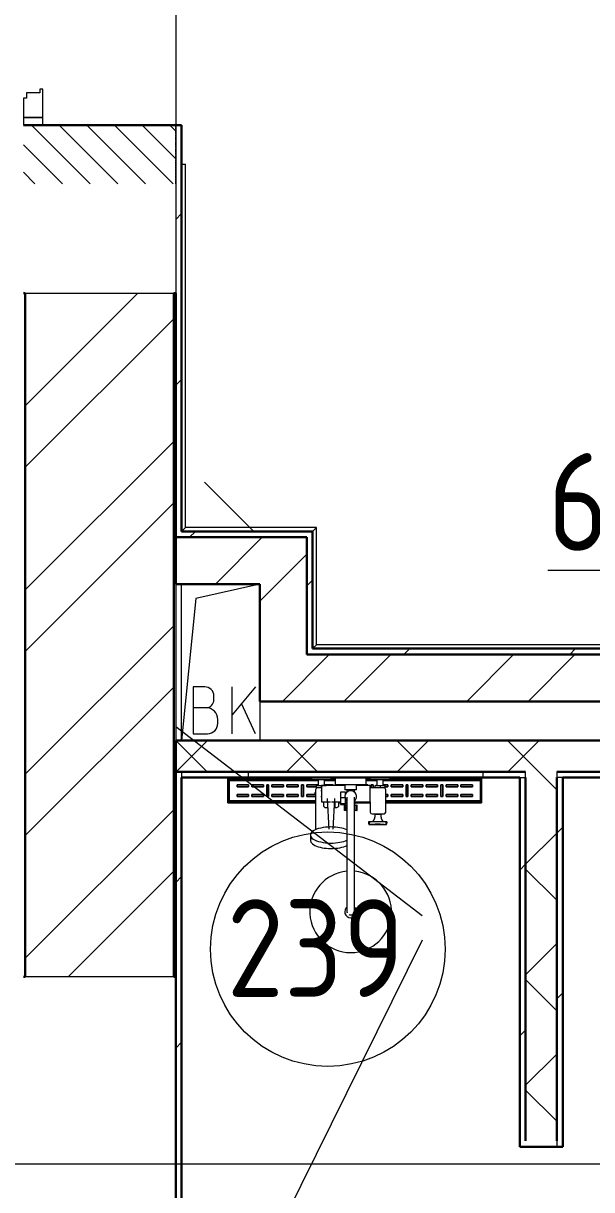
# Model space of a CAD drawing. Header units: millimetres. Extents: x -586848 to 520591, y -385801 to 675781.
# Drawn here: x -52477 to -51023, y -326991 to -324006 of the extents above; entities that cross this region are included whole.
import ezdxf

# ---------------------------------------------------------------- set-up
doc = ezdxf.new("R2010")
doc.units = ezdxf.units.MM
for name, pattern in [('ADSK_Линия сетки', [25, 20, -2.5, 0, -2.5]), ('ADSK_Сверху', [450, 300, -150]), ('ADSK_Штриховая_ш2 п1_5', [4.5, 3, -1.5])]:
    doc.linetypes.add(name, pattern=pattern)
for name, color, linetype, lineweight in [('Двери', 252, 'Continuous', 9), ('Линии', 7, 'Continuous', 9), ('Марки помещений', 252, 'Continuous', 20), ('Обобщенные модели', 252, 'Continuous', 18), ('Оборудование', 8, 'Continuous', 18), ('Ограждение', 252, 'Continuous', 9), ('Оси', 252, 'Continuous', 9), ('Перекрытие', 252, 'Continuous', 18), ('Сантехника', 252, 'Continuous', 9), ('Стены внутренние', 7, 'Continuous', 18), ('Стены наружные', 7, 'Continuous', 18), ('Стены штриховка', 7, 'Continuous', 9)]:
    doc.layers.add(name, color=color, linetype=linetype, lineweight=lineweight)
doc.styles.add('GOST Common_2', font='', dxfattribs={"width": 0.9, "height": 250})
doc.styles.get('GOST Common_2').set_extended_font_data('GOST type B')

# ---------------------------------------------------------------- blocks, each defined once
blk = doc.blocks.new('2 этаж')
at = {"layer": 'Двери', "lineweight": 18, "true_color": 0x636466}
h = blk.add_hatch(dxfattribs=at)
h.set_pattern_fill('FP_2', color=251, angle=90, style=0, pattern_type=2)
h.set_pattern_definition([(135, (131231.006, 20395.747), (-35.3553, -35.3553), [])])
h.paths.add_polyline_path([(131036, 19470.7), (131426, 19470.7), (131426, 19620.7), (131036, 19620.7), (131036, 19490.5)])
h.paths.add_polyline_path([(131234.3, 21420.7), (131426, 21420.7), (131426, 21570.7), (131036, 21570.7), (131036, 21420.7)])
at = {"color": 251, "lineweight": 18, "true_color": 0x636466}
for p, q in [((131441, 18045.7), (131441, 18445.7)), ((131641, 18445.7), (131477.2, 18408.9)), ((131477.2, 18408.9), (131441, 18045.7)), ((131500.2, 18183), (131470.2, 18183)), ((131470.2, 18183), (131470.2, 18063)), ((131523.5, 18149.6), (131523.5, 18159.6)), ((131630.2, 18183), (131570.2, 18111.5)), ((131570.2, 18063), (131570.2, 18183)), ((131503.5, 18129.6), (131470.2, 18129.6)), ((131630.2, 18063), (131594.2, 18140.1)), ((131641, 18145.7), (131641, 18045.7)), ((131533.5, 18089.6), (131533.5, 18099.6)), ((131470.2, 18063), (131506.8, 18063))]:
    blk.add_line(p, q, dxfattribs=at)
for centre, radius, start, end in [((131500.2, 18159.6), 23.3, 0, 90), ((131503.5, 18149.6), 20, 270, 0), ((131503.5, 18099.6), 30, 0, 90), ((131506.8, 18089.6), 26.7, 270, 0)]:
    blk.add_arc(centre, radius, start, end, dxfattribs=at)
at = {"layer": 'Двери', "color": 251, "true_color": 0x636466}
for p, q in [((131086, 19712.7), (131078, 19712.7)), ((131078, 19712.7), (131078, 19703.7)), ((131086, 19640.7), (131086, 19712.7)), ((131036, 19689.7), (131036, 19640.7)), ((131044, 19689.7), (131036, 19689.7)), ((131078, 19703.7), (131044, 19703.7)), ((131044, 19703.7), (131044, 19689.7)), ((131086, 19640.7), (131036, 19640.7)), ((131036, 19640.7), (131036, 19620.7)), ((131036, 19640.7), (131086, 19640.7)), ((131036, 19620.7), (131086, 19620.7)), ((131086, 19620.7), (131086, 19640.7))]:
    blk.add_line(p, q, dxfattribs=at)
at = {"layer": 'Двери', "color": 251, "linetype": 'ADSK_Штриховая_ш2 п1_5', "true_color": 0x636466}
for p, q in [((131426, 19620.7), (131036, 19620.7)), ((131426, 19470.7), (131426, 19620.7))]:
    blk.add_line(p, q, dxfattribs=at)
at = {"layer": 'Линии', "color": 251, "linetype": 'ADSK_Сверху', "ltscale": 100, "true_color": 0x636466}
for p, q in [((132056.6, 17596.7), (131426, 18080.7)), ((132056.6, 17534.8), (131426, 16260.7))]:
    blk.add_line(p, q, dxfattribs=at)
at = {"layer": 'Марки помещений', "color": 251, "true_color": 0x636466}
blk.add_circle((131815.1, 17511.4), 300, dxfattribs=at)
at = {"layer": 'Обобщенные модели', "color": 251, "lineweight": 9, "true_color": 0x636466}
for p, q in [((131919.2, 17837.7), (131919.2, 17834.3)), ((131921.2, 17837.7), (131919.4, 17837.7)), ((131921.2, 17837.7), (131921.2, 17830.3)), ((131964.3, 17837.7), (131921.2, 17837.7)), ((131921.2, 17830.3), (131921.2, 17837.7)), ((131921.2, 17830.3), (131964.3, 17830.3)), ((131964.3, 17830.3), (131964.3, 17837.7)), ((131965.8, 17837.7), (131964.3, 17837.7)), ((131964.3, 17837.7), (131964.3, 17830.3)), ((131966, 17837.7), (131966, 17835)), ((131966.1, 17834.6), (131966.1, 17837.7))]:
    blk.add_line(p, q, dxfattribs=at)
for points, knots in [([(131919.2, 17833.8), (131919.2, 17833.6), (131919.3, 17833.3), (131919.4, 17832.6), (131919.6, 17832), (131919.8, 17831.4), (131920, 17831), (131920.5, 17830.6), (131920.9, 17830.4), (131921.2, 17830.3)], [0.3333333, 0.3333333, 0.3333333, 0.3333333, 0.4166667, 0.5, 0.5833333, 0.6666667, 0.75, 0.8333333, 1, 1, 1, 1]), ([(131921.2, 17830.3), (131921.2, 17830.3), (131921.8, 17830.3), (131923.7, 17830.6), (131925, 17830.8), (131926.2, 17830.9), (131927.5, 17831), (131928.8, 17831.2), (131930.3, 17831.4), (131931.9, 17831.5), (131933.6, 17831.6), (131935.9, 17831.8), (131940.2, 17832), (131945.3, 17832), (131949.5, 17831.8), (131951.9, 17831.6), (131953.5, 17831.5), (131955.1, 17831.4), (131956.6, 17831.2), (131958, 17831), (131959.3, 17830.9), (131960.4, 17830.8), (131961.8, 17830.6), (131963.6, 17830.3), (131964.3, 17830.3), (131964.3, 17830.3)], [0, 0, 0, 0, 0.111111, 0.166667, 0.194444, 0.222222, 0.25, 0.277778, 0.305556, 0.333333, 0.361111, 0.388889, 0.444444, 0.555556, 0.611111, 0.638889, 0.666667, 0.694444, 0.722222, 0.75, 0.777778, 0.805556, 0.833333, 0.888889, 1, 1, 1, 1]), ([(131964.3, 17830.3), (131964.5, 17830.4), (131964.9, 17830.6), (131965.2, 17831.1), (131965.4, 17831.4), (131965.6, 17832), (131965.8, 17832.7), (131965.9, 17833.3), (131966, 17833.7), (131966, 17833.8)], [0, 0, 0, 0, 0.1666667, 0.25, 0.3333333, 0.4166667, 0.5, 0.5833333, 0.6666667, 0.6666667, 0.6666667, 0.6666667])]:
    blk.add_open_spline(points, degree=3, knots=knots, dxfattribs=at)
at = {"layer": 'Оборудование', "color": 251, "true_color": 0x636466}
blk.add_line((131626, 18580.7), (131499.6, 18707.2), dxfattribs=at)
at = {"layer": 'Ограждение', "color": 251, "true_color": 0x636466}
for p, q in [((131441, 19520.7), (131451, 19520.7)), ((131451, 18590.7), (131451, 19520.7)), ((131451, 18590.7), (131441, 18580.7)), ((131786, 18590.7), (131451, 18590.7)), ((131786, 18590.7), (131776, 18580.7)), ((131786, 18290.7), (131786, 18590.7)), ((131786, 18290.7), (131776, 18280.7)), ((133271, 18290.7), (131786, 18290.7))]:
    blk.add_line(p, q, dxfattribs=at)
at = {"layer": 'Оси', "color": 251, "linetype": 'ADSK_Линия сетки', "ltscale": 100, "true_color": 0x636466}
for p, q in [((131426, 33711.4), (131426, -32265.4)), ((165326, 16960.7), (93603.7, 16960.7))]:
    blk.add_line(p, q, dxfattribs=at)
at = {"layer": 'Перекрытие', "color": 251, "ltscale": 100, "true_color": 0x636466}
for p, q in [((131441, 18045.7), (131441, 18445.7)), ((131641, 18145.7), (131641, 18045.7))]:
    blk.add_line(p, q, dxfattribs=at)
at = {"layer": 'Сантехника', "color": 251, "true_color": 0x636466}
for p, q in [((131559.1, 17886), (131559.1, 17947.9)), ((131559.1, 17947.9), (131559.1, 17886)), ((131559.1, 17947.9), (131773.5, 17947.9)), ((131773.5, 17947.9), (131559.1, 17947.9)), ((131773.6, 17946), (131561, 17946)), ((131561, 17946), (131773.6, 17946)), ((131561, 17946), (131561, 17887.9)), ((131561, 17887.9), (131561, 17946)), ((131562.6, 17939.3), (131562.6, 17944.3)), ((131790.5, 17944.3), (131562.6, 17944.3)), ((131562.6, 17942.8), (131562.6, 17944.3)), ((131773.5, 17950.7), (131773.5, 17945.7)), ((131773.5, 17945.7), (131823.5, 17945.7)), ((131790.5, 17945.7), (131790.5, 17930.7)), ((131806.5, 17930.7), (131806.5, 17945.7)), ((131833.5, 17944.3), (131806.5, 17944.3)), ((131823.5, 17945.7), (131823.5, 17950.7)), ((131823.5, 17947.9), (131833.5, 17947.9)), ((131833.5, 17947.9), (131823.5, 17947.9)), ((131833.5, 17946), (131823.5, 17946)), ((131823.5, 17946), (131833.5, 17946)), ((131833.5, 17949.5), (131833.5, 17932.2)), ((131873.5, 17949.5), (131833.5, 17949.5)), ((131913.5, 17949.5), (131873.5, 17949.5)), ((131913.5, 17932.2), (131913.5, 17949.5)), ((131913.5, 17947.9), (131923.5, 17947.9)), ((131923.5, 17947.9), (131913.5, 17947.9)), ((131923.5, 17946), (131913.5, 17946)), ((131913.5, 17946), (131923.5, 17946)), ((131940.5, 17944.3), (131913.5, 17944.3)), ((131923.5, 17950.7), (131923.5, 17945.7)), ((131923.5, 17945.7), (131973.5, 17945.7)), ((131940.5, 17945.7), (131940.5, 17930.7)), ((131956.5, 17930.7), (131956.5, 17945.7)), ((132205.3, 17944.3), (131956.5, 17944.3)), ((132206.5, 17946), (131973.4, 17946)), ((131973.4, 17946), (132206.5, 17946)), ((131973.5, 17945.7), (131973.5, 17950.7)), ((131973.5, 17947.9), (132208.4, 17947.9)), ((132208.4, 17947.9), (131973.5, 17947.9)), ((132205.3, 17944.3), (132205.3, 17939.3)), ((132205.3, 17944.3), (132205.3, 17942.8)), ((132206.5, 17887.9), (132206.5, 17946)), ((132206.5, 17946), (132206.5, 17887.9)), ((132208.4, 17947.9), (132208.4, 17886)), ((132208.4, 17886), (132208.4, 17947.9)), ((131562.6, 17942.8), (131790.5, 17942.8)), ((131562.6, 17942.8), (131562.6, 17939.3)), ((131562.6, 17894.7), (131562.6, 17939.3)), ((131562.6, 17939.3), (131562.6, 17894.7)), ((131612.3, 17932), (131582.8, 17932)), ((131582.8, 17932), (131582.8, 17927)), ((131582.8, 17927), (131582.8, 17932)), ((131582.8, 17932), (131612.3, 17932)), ((131582.8, 17927), (131612.3, 17927)), ((131612.3, 17927), (131582.8, 17927)), ((131612.3, 17927), (131612.3, 17932)), ((131612.3, 17932), (131612.3, 17927)), ((131650.2, 17932), (131620.7, 17932)), ((131620.7, 17932), (131620.7, 17927)), ((131620.7, 17927), (131620.7, 17932)), ((131620.7, 17932), (131650.2, 17932)), ((131620.7, 17927), (131650.2, 17927)), ((131650.2, 17927), (131620.7, 17927)), ((131650.2, 17927), (131650.2, 17932)), ((131650.2, 17932), (131650.2, 17927)), ((131663.5, 17932), (131658.6, 17932)), ((131658.6, 17932), (131658.6, 17902)), ((131658.6, 17902), (131658.6, 17932)), ((131658.6, 17932), (131663.5, 17932)), ((131663.5, 17902), (131663.5, 17932)), ((131663.5, 17932), (131663.5, 17902)), ((131701.5, 17932), (131671.9, 17932)), ((131671.9, 17932), (131671.9, 17927)), ((131671.9, 17927), (131671.9, 17932)), ((131671.9, 17932), (131701.5, 17932)), ((131671.9, 17927), (131701.5, 17927)), ((131701.5, 17927), (131671.9, 17927)), ((131701.5, 17927), (131701.5, 17932)), ((131701.5, 17932), (131701.5, 17927)), ((131739.4, 17932), (131709.8, 17932)), ((131709.8, 17932), (131709.8, 17927)), ((131709.8, 17927), (131709.8, 17932)), ((131709.8, 17932), (131739.4, 17932)), ((131709.8, 17927), (131739.4, 17927)), ((131739.4, 17927), (131709.8, 17927)), ((131739.4, 17927), (131739.4, 17932)), ((131739.4, 17932), (131739.4, 17927)), ((131752.7, 17932), (131747.7, 17932)), ((131747.7, 17932), (131747.7, 17902)), ((131747.7, 17902), (131747.7, 17932)), ((131747.7, 17932), (131752.7, 17932)), ((131752.7, 17902), (131752.7, 17932)), ((131752.7, 17932), (131752.7, 17902)), ((131790.5, 17932), (131761, 17932)), ((131761, 17932), (131761, 17927)), ((131761, 17927), (131761, 17932)), ((131761, 17932), (131790.5, 17932)), ((131761, 17927), (131786, 17927)), ((131786, 17927), (131761, 17927)), ((131783.7, 17919.4), (131783.7, 17817)), ((131786, 17930.7), (131798.5, 17930.7)), ((131786, 17922.4), (131786, 17930.7)), ((131798.8, 17924.4), (131788.7, 17924.4)), ((131798.8, 17916.8), (131797.3, 17916.8)), ((131798.5, 17930.7), (131811, 17930.7)), ((131798.5, 17924.4), (131798.5, 17930.7)), ((131858.7, 17930.4), (131798.8, 17930.4)), ((131798.8, 17930.4), (131798.8, 17888.2)), ((131806.5, 17942.8), (131833.5, 17942.8)), ((131828.5, 17932), (131806.5, 17932)), ((131806.5, 17932), (131828.5, 17932)), ((131828.5, 17930.3), (131828.5, 17932)), ((131828.5, 17932), (131828.5, 17930.3)), ((131873.5, 17932.2), (131833.5, 17932.2)), ((131841.8, 17932), (131836.9, 17932)), ((131836.9, 17932), (131836.9, 17930.2)), ((131836.9, 17930.2), (131836.9, 17932)), ((131836.9, 17932), (131841.8, 17932)), ((131841.8, 17930.4), (131841.8, 17932)), ((131841.8, 17932), (131841.8, 17930.4)), ((131858.5, 17932), (131850.2, 17932)), ((131850.2, 17932), (131850.2, 17930.4)), ((131850.2, 17930.4), (131850.2, 17932)), ((131850.2, 17932), (131858.5, 17932)), ((131858.5, 17932.2), (131858.5, 17919.6)), ((131873.5, 17919.6), (131858.5, 17919.6)), ((131863.5, 17919.6), (131863.5, 17914.6)), ((131863.5, 17914.6), (131866.7, 17914.6)), ((131913.5, 17932.2), (131873.5, 17932.2)), ((131888.5, 17919.6), (131873.5, 17919.6)), ((131880.3, 17914.6), (131883.5, 17914.6)), ((131883.5, 17914.6), (131883.5, 17919.6)), ((131888.5, 17919.6), (131888.5, 17932.2)), ((131917.7, 17932), (131888.5, 17932)), ((131888.5, 17932), (131917.7, 17932)), ((131923.5, 17930.4), (131888.5, 17930.4)), ((131913.5, 17942.8), (131940.5, 17942.8)), ((131917.7, 17930.4), (131917.7, 17932)), ((131917.7, 17932), (131917.7, 17930.4)), ((131923.5, 17888.2), (131923.5, 17930.4)), ((131958.3, 17924.4), (131923.5, 17924.4)), ((131931, 17932), (131926, 17932)), ((131926, 17932), (131926, 17924.4)), ((131926, 17924.4), (131926, 17932)), ((131926, 17932), (131931, 17932)), ((131931, 17924.4), (131931, 17932)), ((131931, 17932), (131931, 17924.4)), ((131936, 17930.7), (131948.5, 17930.7)), ((131936, 17924.4), (131936, 17930.7)), ((131940.5, 17932), (131939.3, 17932)), ((131939.3, 17932), (131939.3, 17930.7)), ((131939.3, 17930.7), (131939.3, 17932)), ((131939.3, 17932), (131940.5, 17932)), ((131948.5, 17930.7), (131961, 17930.7)), ((131948.5, 17930.7), (131948.5, 17924.4)), ((131956.5, 17942.8), (132205.3, 17942.8)), ((131968.9, 17932), (131956.5, 17932)), ((131956.5, 17932), (131968.9, 17932)), ((131961, 17930.7), (131961, 17922.3)), ((131961, 17927), (131968.9, 17927)), ((131968.9, 17927), (131961, 17927)), ((131963.3, 17861.7), (131963.3, 17919.4)), ((131968.9, 17927), (131968.9, 17932)), ((131968.9, 17932), (131968.9, 17927)), ((132006.8, 17932), (131977.3, 17932)), ((131977.3, 17932), (131977.3, 17927)), ((131977.3, 17927), (131977.3, 17932)), ((131977.3, 17932), (132006.8, 17932)), ((131977.3, 17927), (132006.8, 17927)), ((132006.8, 17927), (131977.3, 17927)), ((132006.8, 17927), (132006.8, 17932)), ((132006.8, 17932), (132006.8, 17927)), ((132020.1, 17932), (132015.2, 17932)), ((132015.2, 17932), (132015.2, 17902)), ((132015.2, 17902), (132015.2, 17932)), ((132015.2, 17932), (132020.1, 17932)), ((132020.1, 17902), (132020.1, 17932)), ((132020.1, 17932), (132020.1, 17902)), ((132058, 17932), (132028.5, 17932)), ((132028.5, 17932), (132028.5, 17927)), ((132028.5, 17927), (132028.5, 17932)), ((132028.5, 17932), (132058, 17932)), ((132028.5, 17927), (132058, 17927)), ((132058, 17927), (132028.5, 17927)), ((132058, 17927), (132058, 17932)), ((132058, 17932), (132058, 17927)), ((132095.9, 17932), (132066.4, 17932)), ((132066.4, 17932), (132066.4, 17927)), ((132066.4, 17927), (132066.4, 17932)), ((132066.4, 17932), (132095.9, 17932)), ((132066.4, 17927), (132095.9, 17927)), ((132095.9, 17927), (132066.4, 17927)), ((132095.9, 17927), (132095.9, 17932)), ((132095.9, 17932), (132095.9, 17927)), ((132109.2, 17932), (132104.3, 17932)), ((132104.3, 17932), (132104.3, 17902)), ((132104.3, 17902), (132104.3, 17932)), ((132104.3, 17932), (132109.2, 17932)), ((132109.2, 17902), (132109.2, 17932)), ((132109.2, 17932), (132109.2, 17902)), ((132147.2, 17932), (132117.6, 17932)), ((132117.6, 17932), (132117.6, 17927)), ((132117.6, 17927), (132117.6, 17932)), ((132117.6, 17932), (132147.2, 17932)), ((132117.6, 17927), (132147.2, 17927)), ((132147.2, 17927), (132117.6, 17927)), ((132147.2, 17927), (132147.2, 17932)), ((132147.2, 17932), (132147.2, 17927)), ((132185.1, 17932), (132155.5, 17932)), ((132155.5, 17932), (132155.5, 17927)), ((132155.5, 17927), (132155.5, 17932)), ((132155.5, 17932), (132185.1, 17932)), ((132155.5, 17927), (132185.1, 17927)), ((132185.1, 17927), (132155.5, 17927)), ((132185.1, 17927), (132185.1, 17932)), ((132185.1, 17932), (132185.1, 17927)), ((132205.3, 17939.3), (132205.3, 17942.8)), ((132205.3, 17939.3), (132205.3, 17894.7)), ((132205.3, 17894.7), (132205.3, 17939.3)), ((131783.7, 17886), (131559.1, 17886)), ((131559.1, 17886), (131783.7, 17886)), ((131561, 17887.9), (131783.7, 17887.9)), ((131783.7, 17887.9), (131561, 17887.9)), ((131562.6, 17894.7), (131562.6, 17891.2)), ((131562.6, 17889.7), (131562.6, 17894.7)), ((131783.7, 17891.2), (131562.6, 17891.2)), ((131562.6, 17889.7), (131562.6, 17891.2)), ((131783.7, 17889.7), (131562.6, 17889.7)), ((131612.3, 17907), (131582.8, 17907)), ((131582.8, 17907), (131582.8, 17902)), ((131582.8, 17902), (131582.8, 17907)), ((131582.8, 17907), (131612.3, 17907)), ((131582.8, 17902), (131612.3, 17902)), ((131612.3, 17902), (131582.8, 17902)), ((131612.3, 17902), (131612.3, 17907)), ((131612.3, 17907), (131612.3, 17902)), ((131650.2, 17907), (131620.7, 17907)), ((131620.7, 17907), (131620.7, 17902)), ((131620.7, 17902), (131620.7, 17907)), ((131620.7, 17907), (131650.2, 17907)), ((131620.7, 17902), (131650.2, 17902)), ((131650.2, 17902), (131620.7, 17902)), ((131650.2, 17902), (131650.2, 17907)), ((131650.2, 17907), (131650.2, 17902)), ((131658.6, 17902), (131663.5, 17902)), ((131663.5, 17902), (131658.6, 17902)), ((131701.5, 17907), (131671.9, 17907)), ((131671.9, 17907), (131671.9, 17902)), ((131671.9, 17902), (131671.9, 17907)), ((131671.9, 17907), (131701.5, 17907)), ((131671.9, 17902), (131701.5, 17902)), ((131701.5, 17902), (131671.9, 17902)), ((131701.5, 17902), (131701.5, 17907)), ((131701.5, 17907), (131701.5, 17902)), ((131739.4, 17907), (131709.8, 17907)), ((131709.8, 17907), (131709.8, 17902)), ((131709.8, 17902), (131709.8, 17907)), ((131709.8, 17907), (131739.4, 17907)), ((131709.8, 17902), (131739.4, 17902)), ((131739.4, 17902), (131709.8, 17902)), ((131739.4, 17902), (131739.4, 17907)), ((131739.4, 17907), (131739.4, 17902)), ((131747.7, 17902), (131752.7, 17902)), ((131752.7, 17902), (131747.7, 17902)), ((131783, 17907), (131761, 17907)), ((131761, 17907), (131761, 17902)), ((131761, 17902), (131761, 17907)), ((131761, 17907), (131783, 17907)), ((131761, 17902), (131783.7, 17902)), ((131783.7, 17902), (131761, 17902)), ((131797.3, 17901.8), (131798.8, 17901.8)), ((131798.8, 17888.2), (131821.7, 17888.2)), ((131803.8, 17889.5), (131803.8, 17879)), ((131813.1, 17896.7), (131817.5, 17818.8)), ((131824.4, 17888.2), (131847.5, 17888.2)), ((131828.7, 17818.8), (131833.1, 17896.7)), ((131832.9, 17885.4), (131832.9, 17887.5)), ((131832.9, 17885.4), (131832.9, 17874.1)), ((131843.4, 17879.2), (131843.4, 17889.5)), ((131843.4, 17887.9), (131847.5, 17887.9)), ((131847.5, 17887.9), (131843.4, 17887.9)), ((131847.5, 17886), (131843.4, 17886)), ((131843.4, 17886), (131847.5, 17886)), ((131860.4, 17913), (131847.5, 17913)), ((131847.5, 17912.9), (131847.5, 17899.6)), ((131847.5, 17899.6), (131847.5, 17884.2)), ((131847.5, 17899.6), (131859.5, 17899.6)), ((131860.4, 17907), (131860.4, 17912.9)), ((131860.4, 17884.2), (131860.4, 17897.5)), ((131860.4, 17888.2), (131863.8, 17888.2)), ((131861.6, 17886), (131860.4, 17886)), ((131860.4, 17886), (131861.6, 17886)), ((131883.2, 17888.2), (131923.5, 17888.2)), ((131923.5, 17886), (131885.6, 17886)), ((131885.6, 17886), (131923.5, 17886)), ((131886.4, 17887.9), (131923.7, 17887.9)), ((131923.7, 17887.9), (131886.4, 17887.9)), ((131923.5, 17888.2), (131923.5, 17861.8)), ((131968.9, 17907), (131963.3, 17907)), ((131963.3, 17907), (131968.9, 17907)), ((131963.3, 17902), (131968.9, 17902)), ((131968.9, 17902), (131963.3, 17902)), ((132205.3, 17891.2), (131963.3, 17891.2)), ((132205.3, 17889.7), (131963.3, 17889.7)), ((131963.3, 17887.9), (132206.5, 17887.9)), ((132206.5, 17887.9), (131963.3, 17887.9)), ((132208.4, 17886), (131963.3, 17886)), ((131963.3, 17886), (132208.4, 17886)), ((131968.9, 17902), (131968.9, 17907)), ((131968.9, 17907), (131968.9, 17902)), ((132006.8, 17907), (131977.3, 17907)), ((131977.3, 17907), (131977.3, 17902)), ((131977.3, 17902), (131977.3, 17907)), ((131977.3, 17907), (132006.8, 17907)), ((131977.3, 17902), (132006.8, 17902)), ((132006.8, 17902), (131977.3, 17902)), ((132006.8, 17902), (132006.8, 17907)), ((132006.8, 17907), (132006.8, 17902)), ((132015.2, 17902), (132020.1, 17902)), ((132020.1, 17902), (132015.2, 17902)), ((132058, 17907), (132028.5, 17907)), ((132028.5, 17907), (132028.5, 17902)), ((132028.5, 17902), (132028.5, 17907)), ((132028.5, 17907), (132058, 17907)), ((132028.5, 17902), (132058, 17902)), ((132058, 17902), (132028.5, 17902)), ((132058, 17902), (132058, 17907)), ((132058, 17907), (132058, 17902)), ((132095.9, 17907), (132066.4, 17907)), ((132066.4, 17907), (132066.4, 17902)), ((132066.4, 17902), (132066.4, 17907)), ((132066.4, 17907), (132095.9, 17907)), ((132066.4, 17902), (132095.9, 17902)), ((132095.9, 17902), (132066.4, 17902)), ((132095.9, 17902), (132095.9, 17907)), ((132095.9, 17907), (132095.9, 17902)), ((132104.3, 17902), (132109.2, 17902)), ((132109.2, 17902), (132104.3, 17902)), ((132147.2, 17907), (132117.6, 17907)), ((132117.6, 17907), (132117.6, 17902)), ((132117.6, 17902), (132117.6, 17907)), ((132117.6, 17907), (132147.2, 17907)), ((132117.6, 17902), (132147.2, 17902)), ((132147.2, 17902), (132117.6, 17902)), ((132147.2, 17902), (132147.2, 17907)), ((132147.2, 17907), (132147.2, 17902)), ((132185.1, 17907), (132155.5, 17907)), ((132155.5, 17907), (132155.5, 17902)), ((132155.5, 17902), (132155.5, 17907)), ((132155.5, 17907), (132185.1, 17907)), ((132155.5, 17902), (132185.1, 17902)), ((132185.1, 17902), (132155.5, 17902)), ((132185.1, 17902), (132185.1, 17907)), ((132185.1, 17907), (132185.1, 17902)), ((132205.3, 17891.2), (132205.3, 17894.7)), ((132205.3, 17894.7), (132205.3, 17889.7)), ((132205.3, 17891.2), (132205.3, 17889.7)), ((131809.2, 17874.1), (131814.3, 17874.1)), ((131814.3, 17874.1), (131814.3, 17875.3)), ((131832.9, 17874.1), (131837.9, 17874.1)), ((131847.5, 17884.2), (131847.5, 17882.1)), ((131847.5, 17884.2), (131860.4, 17884.2)), ((131847.5, 17882.1), (131860.4, 17882.1)), ((131857.3, 17879.7), (131857.3, 17866.5)), ((131857.7, 17879.7), (131857.3, 17879.7)), ((131857.3, 17866.5), (131857.7, 17866.5)), ((131857.7, 17879.7), (131862.2, 17879.7)), ((131857.7, 17866.5), (131857.7, 17879.7)), ((131862.2, 17866.5), (131857.7, 17866.5)), ((131860.4, 17882.1), (131860.4, 17884.2)), ((131861.9, 17879.7), (131862.2, 17879.7)), ((131862.2, 17866.5), (131861.9, 17866.5)), ((131863.8, 17879.7), (131862.2, 17879.7)), ((131862.2, 17866.5), (131862.2, 17879.7)), ((131862.2, 17866.5), (131863.4, 17866.5)), ((131862.5, 17882.7), (131863.8, 17882.7)), ((131863.4, 17866.5), (131863.4, 17857.7)), ((131863.5, 17877.6), (131863.5, 17639.4)), ((131882.9, 17882.7), (131884.5, 17882.7)), ((131884.8, 17879.7), (131883.1, 17879.7)), ((131883.5, 17639.4), (131883.5, 17877.6)), ((131883.6, 17866.5), (131884.8, 17866.5)), ((131883.6, 17857.7), (131883.6, 17866.5)), ((131884.8, 17879.7), (131889.3, 17879.7)), ((131884.8, 17879.7), (131885.2, 17879.7)), ((131884.8, 17866.5), (131884.8, 17879.7)), ((131885.2, 17866.5), (131884.8, 17866.5)), ((131889.3, 17866.5), (131884.8, 17866.5)), ((131889.7, 17879.7), (131889.3, 17879.7)), ((131889.3, 17866.5), (131889.3, 17879.7)), ((131889.3, 17866.5), (131889.7, 17866.5)), ((131889.7, 17866.5), (131889.7, 17879.7)), ((131928.4, 17857.7), (131959.4, 17857.7)), ((131935.2, 17857.1), (131935.2, 17849.6)), ((131935.2, 17857.1), (131943.2, 17857.1)), ((131943.2, 17857.1), (131951.3, 17857.1)), ((131951.3, 17849.6), (131951.3, 17857.1)), ((131770.3, 17803.6), (131770.3, 17789.8))]:
    blk.add_line(p, q, dxfattribs=at)
at = {"layer": 'Сантехника', "color": 251, "true_color": 0x636466, "flags": 128}
for points in [[(131782.4, 17909.3), (131782.5, 17909.6), (131782.5, 17909.9), (131782.5, 17910.2), (131782.5, 17910.5), (131782.6, 17910.8), (131782.7, 17911.1), (131782.7, 17911.3), (131782.8, 17911.6), (131782.9, 17911.9), (131783, 17912.2), (131783.2, 17912.5), (131783.3, 17912.7), (131783.4, 17913), (131783.6, 17913.3), (131783.8, 17913.5)], [(131783.6, 17905.2), (131783.5, 17905.5), (131783.3, 17905.7), (131783.2, 17906), (131783.1, 17906.3), (131783, 17906.5), (131782.9, 17906.8), (131782.8, 17907.1), (131782.7, 17907.4), (131782.6, 17907.7), (131782.6, 17908), (131782.5, 17908.3), (131782.5, 17908.6), (131782.5, 17908.9), (131782.4, 17909.2), (131782.4, 17909.3)], [(131863.5, 17900.7), (131863.5, 17900.7), (131863.5, 17900.7), (131863.5, 17900.6), (131863.5, 17900.4), (131863.5, 17900.3), (131863.5, 17900.1), (131863.5, 17899.8), (131863.5, 17899.5), (131863.5, 17899.2), (131863.5, 17898.9), (131863.5, 17898.5), (131863.5, 17898), (131863.5, 17897.6), (131863.5, 17897.1), (131863.5, 17896.6), (131863.5, 17896), (131863.5, 17895.4), (131863.5, 17894.8), (131863.5, 17894.2), (131863.5, 17893.5), (131863.5, 17892.8), (131863.5, 17892.1), (131863.5, 17891.3), (131863.5, 17890.5), (131863.5, 17889.7), (131863.5, 17888.9), (131863.5, 17888.1), (131863.5, 17887.2), (131863.5, 17886.4), (131863.5, 17885.5), (131863.5, 17884.6), (131863.5, 17883.7), (131863.5, 17882.7), (131863.5, 17881.8), (131863.5, 17880.9), (131863.5, 17879.9), (131863.5, 17879), (131863.5, 17878), (131863.5, 17877.6)], [(131883.5, 17877.6), (131883.5, 17878.6), (131883.5, 17879.6), (131883.5, 17880.5), (131883.5, 17881.4), (131883.5, 17882.4), (131883.5, 17883.3), (131883.5, 17884.2), (131883.5, 17885.1), (131883.5, 17886), (131883.5, 17886.9), (131883.5, 17887.8), (131883.5, 17888.6), (131883.5, 17889.4), (131883.5, 17890.2), (131883.5, 17891), (131883.5, 17891.8), (131883.5, 17892.5), (131883.5, 17893.2), (131883.5, 17893.9), (131883.5, 17894.6), (131883.5, 17895.2), (131883.5, 17895.8), (131883.5, 17896.3), (131883.5, 17896.9), (131883.5, 17897.4), (131883.5, 17897.9), (131883.5, 17898.3), (131883.5, 17898.7), (131883.5, 17899.1), (131883.5, 17899.4), (131883.5, 17899.7), (131883.5, 17900), (131883.5, 17900.2), (131883.5, 17900.4), (131883.5, 17900.5), (131883.5, 17900.6), (131883.5, 17900.7), (131883.5, 17900.7), (131883.5, 17900.7)], [(131928.7, 17837.7), (131929.1, 17838), (131929.6, 17838.4), (131930, 17838.7), (131930.4, 17839.1), (131930.9, 17839.5), (131931.3, 17839.9), (131931.6, 17840.3), (131932, 17840.7), (131932.4, 17841.1), (131932.7, 17841.6), (131933, 17842.1), (131933.3, 17842.6), (131933.6, 17843), (131933.8, 17843.5), (131934, 17844.1), (131934.3, 17844.6), (131934.4, 17845.1), (131934.6, 17845.6), (131934.8, 17846.2), (131934.9, 17846.7), (131935, 17847.3), (131935.1, 17847.8), (131935.1, 17848.4), (131935.2, 17849), (131935.2, 17849.5), (131935.2, 17849.6)], [(131951.3, 17849.6), (131951.3, 17849), (131951.3, 17848.5), (131951.4, 17847.9), (131951.4, 17847.4), (131951.5, 17846.8), (131951.7, 17846.3), (131951.8, 17845.7), (131952, 17845.2), (131952.2, 17844.7), (131952.4, 17844.1), (131952.6, 17843.6), (131952.8, 17843.1), (131953.1, 17842.6), (131953.4, 17842.1), (131953.7, 17841.7), (131954, 17841.2), (131954.4, 17840.8), (131954.7, 17840.3), (131955.1, 17839.9), (131955.5, 17839.5), (131955.9, 17839.1), (131956.4, 17838.8), (131956.8, 17838.4), (131957.2, 17838.1), (131957.7, 17837.8), (131957.8, 17837.7)], [(131863.5, 17639.4), (131863.5, 17638.2), (131863.5, 17637), (131863.5, 17635.9), (131863.5, 17634.7), (131863.5, 17633.5), (131863.5, 17632.4), (131863.5, 17631.3), (131863.5, 17630.1), (131863.5, 17629), (131863.5, 17627.9), (131863.5, 17626.8), (131863.5, 17625.7), (131863.5, 17624.7), (131863.5, 17623.7), (131863.5, 17622.7), (131863.5, 17621.7), (131863.5, 17620.7), (131863.5, 17619.8), (131863.5, 17618.9), (131863.5, 17618.1), (131863.5, 17617.2), (131863.5, 17616.4), (131863.5, 17615.7), (131863.5, 17615), (131863.5, 17614.3), (131863.5, 17613.6), (131863.5, 17613), (131863.5, 17612.5), (131863.5, 17611.9), (131863.5, 17611.4), (131863.5, 17611), (131863.5, 17610.6), (131863.5, 17610.3), (131863.5, 17609.9), (131863.5, 17609.7), (131863.5, 17609.5), (131863.5, 17609.3), (131863.5, 17609.2), (131863.5, 17609.1), (131863.5, 17609.1)], [(131883.5, 17609.1), (131883.5, 17609.1), (131883.5, 17609.2), (131883.5, 17609.3), (131883.5, 17609.4), (131883.5, 17609.6), (131883.5, 17609.9), (131883.5, 17610.2), (131883.5, 17610.6), (131883.5, 17610.9), (131883.5, 17611.4), (131883.5, 17611.9), (131883.5, 17612.4), (131883.5, 17612.9), (131883.5, 17613.5), (131883.5, 17614.2), (131883.5, 17614.9), (131883.5, 17615.6), (131883.5, 17616.3), (131883.5, 17617.1), (131883.5, 17617.9), (131883.5, 17618.8), (131883.5, 17619.7), (131883.5, 17620.6), (131883.5, 17621.6), (131883.5, 17622.5), (131883.5, 17623.5), (131883.5, 17624.6), (131883.5, 17625.6), (131883.5, 17626.7), (131883.5, 17627.7), (131883.5, 17628.8), (131883.5, 17630), (131883.5, 17631.1), (131883.5, 17632.2), (131883.5, 17633.4), (131883.5, 17634.5), (131883.5, 17635.7), (131883.5, 17636.9), (131883.5, 17638), (131883.5, 17639.2), (131883.5, 17639.4)]]:
    blk.add_lwpolyline(points, dxfattribs=at)
at = {"layer": 'Сантехника', "color": 251, "true_color": 0x636466}
for centre, radius, start, end in [((131788.7, 17919.4), 5, 90, 180), ((131873.5, 17902.1), 15, 90, 229.1102), ((131873.5, 17902.1), 15, 315, 90), ((131958.3, 17919.4), 5, 0, 90), ((131845.5, 17879.8), 17.2, 9.6958, 29.1813), ((131901.4, 17879.8), 17.2, 150.8187, 170.3042), ((131928.4, 17862.7), 5, 190.7348, 270), ((131958.3, 17862.6), 5, 282.0451, 349.4262), ((131873.5, 17607), 104.4, 95.5433, 270), ((131873.5, 17607), 104.4, 270, 84.4004), ((131873.5, 17607), 15.3, 125.2067, 270), ((131873.5, 17607), 15.3, 270, 54.7933), ((131873.5, 17609.1), 10, 171.3374, 210), ((131873.5, 17609.1), 10, 240, 270), ((131873.5, 17609.1), 10, 270, 300), ((131873.5, 17609.1), 10, 330, 8.6626)]:
    blk.add_arc(centre, radius, start, end, dxfattribs=at)
for centre, major_axis, ratio, start_param, end_param in [((131823.6, 17891.1), (11.1, 0), 0.920505, 3.217557, 3.724253), ((131823.6, 17891.1), (11.1, 0), 0.920505, 5.700525, 6.207221), ((131809.2, 17879), (5.38, 0), 0.920505, 3.141593, 4.712389), ((131837.9, 17879.2), (-5.51, 0), 0.920505, 1.570796, 3.141593), ((131823.1, 17803.6), (-52.8, 0), 0.390731, 4.712389, 7.853982), ((131823.1, 17803.6), (52.8, 0), 0.390731, 0.694281, 1.570796), ((131823.1, 17789.8), (52.8, 0), 0.390731, 2.917193, 4.712389), ((131823.1, 17803.6), (-52.8, 0), 0.390731, 1.570796, 2.455637), ((131823.1, 17789.8), (-52.8, 0), 0.390731, 1.570796, 2.455637)]:
    blk.add_ellipse(centre, major_axis=major_axis, ratio=ratio, start_param=start_param, end_param=end_param, dxfattribs=at)
at = {"layer": 'Стены внутренние', "color": 251, "true_color": 0x636466}
for p, q in [((131426, 21845.7), (131426, 19620.7)), ((131041, 19190.7), (131421, 19190.7)), ((131426, 18445.7), (131426, 18045.7)), ((131421, 17440.7), (131041, 17440.7))]:
    blk.add_line(p, q, dxfattribs=at)
at = {"layer": 'Стены внутренние', "color": 251, "lineweight": 30, "true_color": 0x636466}
for p, q in [((131426, 19620.7), (131036, 19620.7)), ((131041, 19190.7), (131036, 19190.7)), ((131426, 19190.7), (131421, 19190.7)), ((131041, 17440.7), (131036, 17440.7)), ((131426, 17440.7), (131421, 17440.7))]:
    blk.add_line(p, q, dxfattribs=at)
at = {"layer": 'Стены наружные', "color": 251, "lineweight": 30, "true_color": 0x636466}
for p, q in [((131441, 19620.7), (131426, 19620.7)), ((131441, 18580.7), (131441, 19620.7)), ((131041, 19190.7), (131041, 17440.7)), ((131421, 19190.7), (131421, 17440.7)), ((131426, 19190.7), (131426, 18445.7)), ((131441, 18580.7), (131776, 18580.7)), ((131776, 18580.7), (131776, 18280.7)), ((131761, 18565.7), (131426, 18565.7)), ((131761, 18265.7), (131761, 18565.7)), ((131641, 18445.7), (131426, 18445.7)), ((131641, 18145.7), (131641, 18445.7)), ((131776, 18280.7), (133281, 18280.7)), ((133296, 18265.7), (131761, 18265.7)), ((133296, 18145.7), (131641, 18145.7)), ((131426, 18045.7), (133296, 18045.7)), ((131426, 16180.7), (131426, 18045.7)), ((132321, 17965.7), (131426, 17965.7)), ((131441, 17950.7), (131441, 16315.7)), ((131441, 17950.7), (132306, 17950.7)), ((132306, 17005.7), (132306, 17950.7)), ((132321, 17020.7), (132321, 17950.7)), ((133296, 17965.7), (132401, 17965.7)), ((132401, 17950.7), (132401, 17020.7)), ((132416, 17950.7), (133281, 17950.7)), ((132416, 17950.7), (132416, 17005.7)), ((132416, 17005.7), (132306, 17005.7))]:
    blk.add_line(p, q, dxfattribs=at)
at = {"layer": 'Стены наружные', "color": 251, "true_color": 0x636466}
blk.add_line((131426, 19620.7), (131426, 19190.7), dxfattribs=at)
at = {"layer": 'Стены наружные', "color": 251, "linetype": 'Continuous', "lineweight": 9, "true_color": 0x636466}
for p, q in [((131426, 19379.2), (131441, 19394.2)), ((131041, 18902.4), (131329.3, 19190.7)), ((131041, 18902.4), (131329.3, 19190.7)), ((131041, 18745.3), (131421, 19125.3)), ((131041, 18745.3), (131421, 19125.3)), ((131426, 18954.9), (131441, 18969.9)), ((131041, 18431), (131421, 18811)), ((131041, 18431), (131421, 18811)), ((131041, 18273.8), (131421, 18653.8)), ((131041, 18273.8), (131421, 18653.8)), ((131461.1, 18565.7), (131476.1, 18580.7)), ((131527.3, 18445.7), (131647.3, 18565.7)), ((131684.4, 18445.7), (131761, 18522.3)), ((131761, 18441.4), (131776, 18456.4)), ((131641, 18402.3), (131684.4, 18445.7)), ((131041, 17959.5), (131421, 18339.5)), ((131041, 17959.5), (131421, 18339.5)), ((132009.6, 18265.7), (132024.6, 18280.7)), ((132433.9, 18265.7), (132448.9, 18280.7)), ((131698.7, 18145.7), (131818.7, 18265.7)), ((131855.9, 18145.7), (131975.9, 18265.7)), ((132170.2, 18145.7), (132290.2, 18265.7)), ((132327.3, 18145.7), (132447.3, 18265.7)), ((131041, 17802.3), (131421, 18182.3)), ((131041, 17802.3), (131421, 18182.3)), ((131506, 17965.7), (131426, 18045.7)), ((131426.8, 17965.7), (131506.8, 18045.7)), ((131788.8, 17965.7), (131708.8, 18045.7)), ((131709.6, 17965.7), (131789.6, 18045.7)), ((132071.7, 17965.7), (131991.7, 18045.7)), ((131992.5, 17965.7), (132072.5, 18045.7)), ((132354.5, 17965.7), (132274.5, 18045.7)), ((132275.3, 17965.7), (132355.3, 18045.7)), ((131612, 17950.7), (131612, 17965.7)), ((132212, 17950.7), (132212, 17965.7)), ((132401, 17919.3), (132354.5, 17965.7)), ((131041, 17488), (131421, 17868)), ((131041, 17488), (131421, 17868)), ((132321, 17728.6), (132401, 17808.6)), ((132401, 17808.6), (132416, 17823.6)), ((131150.9, 17440.7), (131421, 17710.9)), ((131150.9, 17440.7), (131421, 17710.9)), ((132306, 17713.6), (132321, 17728.6)), ((132401, 17636.4), (132321, 17716.4)), ((131426, 17682.1), (131441, 17697.1)), ((132321, 17445.7), (132401, 17525.7)), ((132401, 17353.6), (132321, 17433.6)), ((132401, 17384.3), (132416, 17399.3)), ((132306, 17289.3), (132321, 17304.3)), ((131426, 17257.9), (131441, 17272.9)), ((132321, 17162.9), (132401, 17242.9)), ((132401, 17070.7), (132321, 17150.7))]:
    blk.add_line(p, q, dxfattribs=at)
at = {"layer": 'Стены штриховка', "color": 251, "true_color": 0x636466}
for p, q in [((131441, 17965.7), (131441, 17950.7)), ((132306, 17950.7), (132321, 17950.7)), ((132321, 17950.7), (132321, 17965.7)), ((132401, 17965.7), (132401, 17950.7)), ((132416, 17950.7), (132401, 17950.7)), ((132401, 17020.7), (132401, 17005.7))]:
    blk.add_line(p, q, dxfattribs=at)
at = {"layer": 'Марки помещений', "color": 251, "true_color": 0x636466, "style": 'GOST Common_2', "width": 0.9}
for s, p in [('%%U6,46', (132377.6, 18531.3)), ('239', (131556.3, 17389.1))]:
    blk.add_text(s, height=250, dxfattribs=at).set_placement(p)

msp = doc.modelspace()

# ---------------------------------------------------------------- block references
msp.add_blockref('2 этаж', (-183513.2, -343887.1))

doc.saveas('drawing.dxf')
